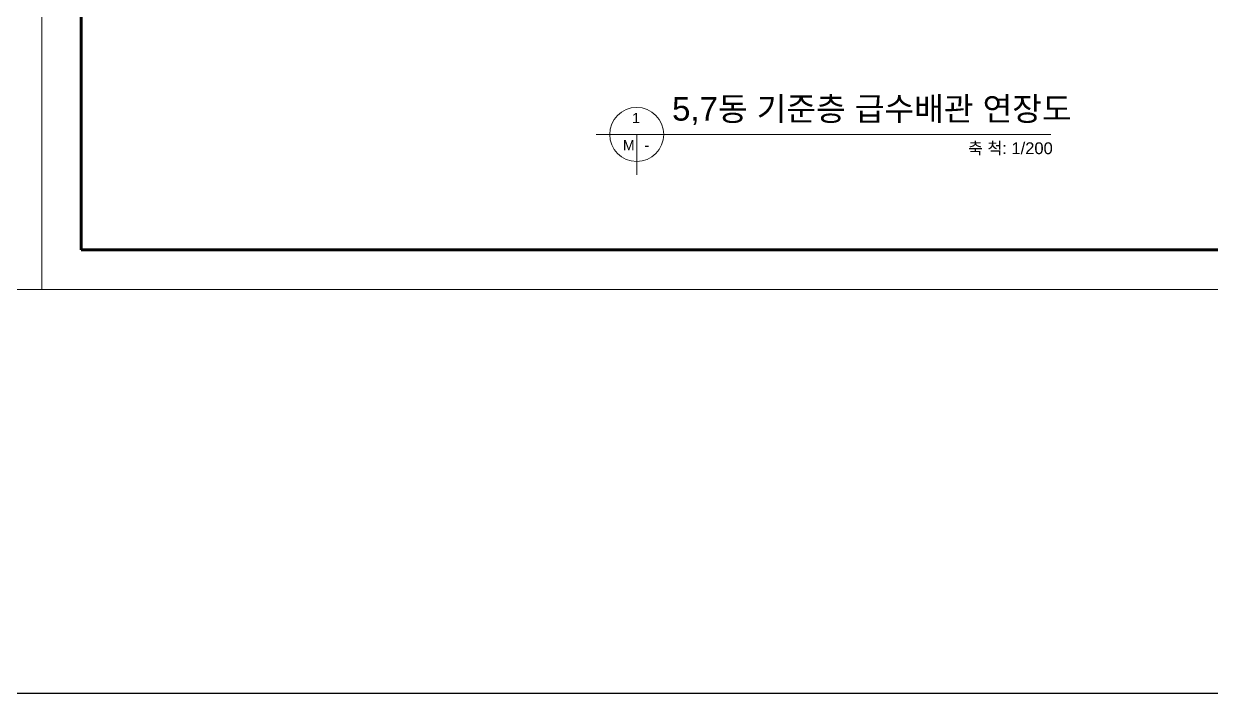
# Model space of a CAD drawing. Header units: millimetres. Extents: x 77978 to 1977917, y -128530 to 383426.
# Drawn here: x 1781764 to 1830012, y 65293 to 92480 of the extents above; entities that cross this region are included whole.
import ezdxf

# ---------------------------------------------------------------- set-up
doc = ezdxf.new("R2010")
doc.units = ezdxf.units.MM
doc.header["$LTSCALE"] = 20
doc.layers.get('0').update_dxf_attribs({"lineweight": 0})
doc.layers.add('TXT', color=2, linetype='Continuous')
doc.layers.add('급수', color=3, linetype='Continuous', lineweight=30)
doc.styles.add('Arial', font='arial.ttf')
doc.styles.add('TEXT', font='arial.ttf')

# ---------------------------------------------------------------- blocks, each defined once
blk = doc.blocks.new('상수도 도각-다중')
at = {"lineweight": 100}
for p, q in [((3000, 86100), (3000, 3000)), ((3000, 3000), (123000, 3000))]:
    blk.add_line(p, q, dxfattribs=at)
blk.add_lwpolyline([(0, 0), (126000, 0), (126000, 89100), (0, 89100)], close=True)

msp = doc.modelspace()

# ---------------------------------------------------------------- linework, layer by layer
at = {"color": 4}
for p, q in [((1805022.9, 87984.8), (1823489.3, 87984.8)), ((1806668.6, 87984.8), (1806668.6, 86339.1))]:
    msp.add_line(p, q, dxfattribs=at)
msp.add_circle((1806668.6, 87984.8), 1097.1, dxfattribs=at)
at = {"layer": '급수', "color": 5}
msp.add_line((78096.9, 65293.2), (1977917.3, 65293.2), dxfattribs=at)

# ---------------------------------------------------------------- block references
at = {"color": 0, "xscale": 0.5333333333333333, "yscale": 0.5333333333333333, "zscale": 0.5333333333333333}
for p in [(1715296.9, 81693.2), (1782496.9, 81693.2)]:
    msp.add_blockref('상수도 도각-다중', p, dxfattribs=at)

# ---------------------------------------------------------------- texts
at = {"layer": 'TXT'}
for s, height, style, p in [('5,7동 기준층 급수배관 연장도', 960, 'TEXT', (1808105.1, 88546.4)), ('1', 411.4, 'Arial', (1806478.8, 88444.5)), ('M', 411.4, 'Arial', (1806106.6, 87341.9)), ('-', 411.4, 'Arial', (1806983.7, 87341.9)), ('축 척: 1/200', 480, 'TEXT', (1820131.2, 87184.6))]:
    msp.add_text(s, height=height, dxfattribs=dict(at, style=style)).set_placement(p)

doc.saveas('drawing.dxf')
